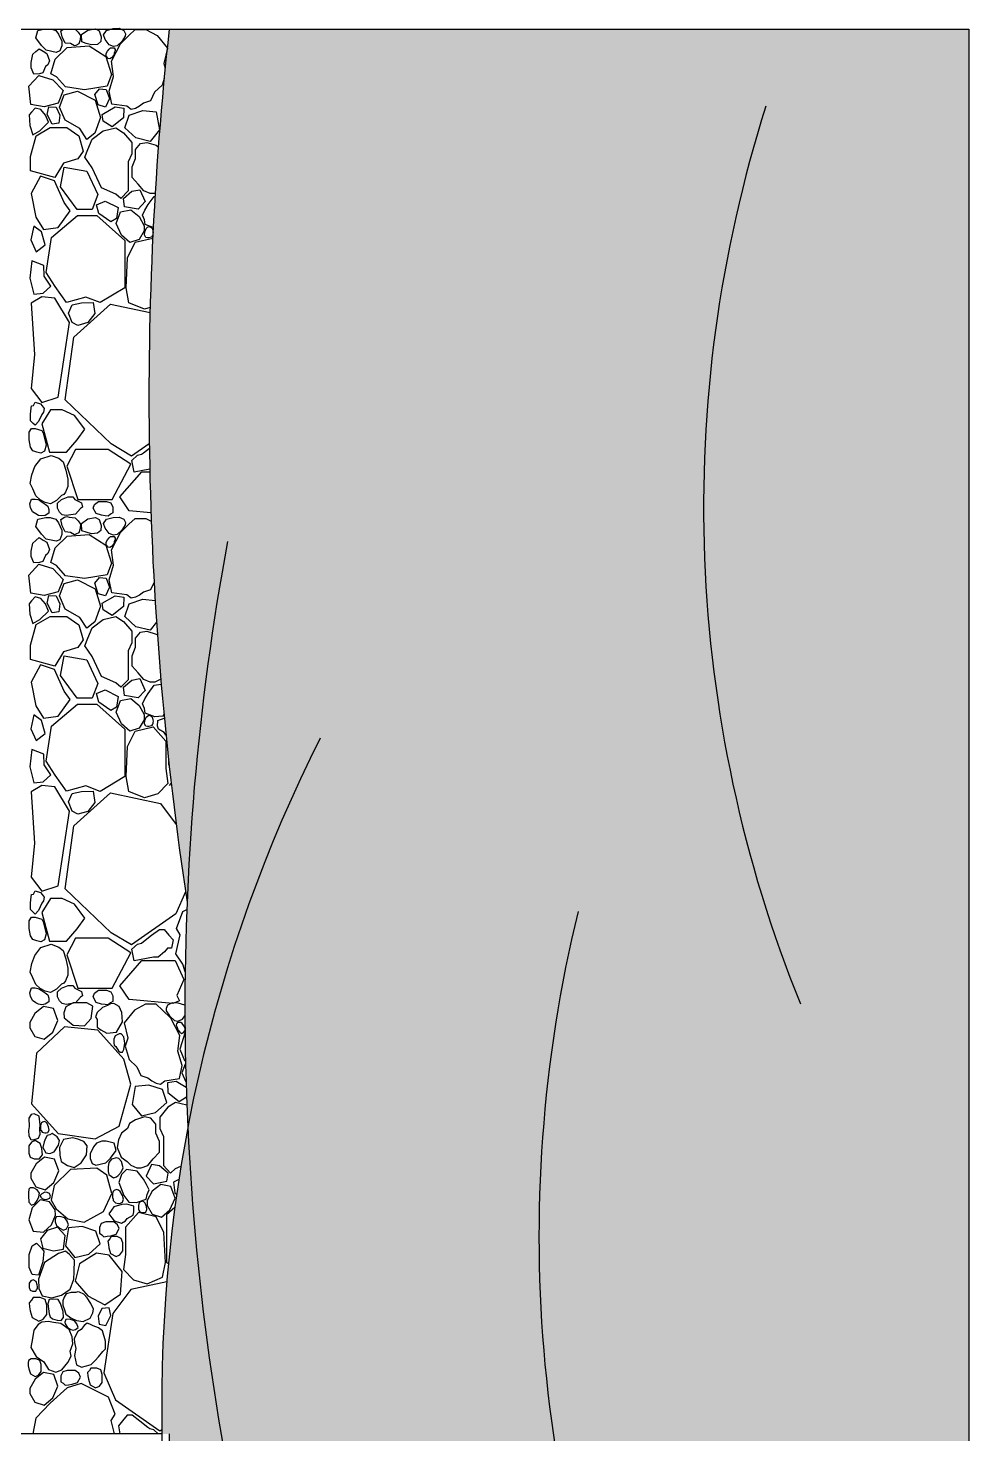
# Model space of a CAD drawing. Header units: millimetres. Extents: x 10227 to 13232, y 2 to 9351.
# Drawn here: x 11655 to 12008, y 2196 to 2723 of the extents above; entities that cross this region are included whole.
import ezdxf

# ---------------------------------------------------------------- set-up
doc = ezdxf.new("R2010")
doc.units = ezdxf.units.MM
for name, color, linetype in [('A-FURN', 9, 'Continuous'), ('A-GLAZ-FULL', 4, 'Continuous'), ('A-WALL-FULL-EXTR', 1, 'Continuous'), ('RETINO', 20, 'Continuous')]:
    doc.layers.add(name, color=color, linetype=linetype)
doc.layers.add('muro', color=8, linetype='Continuous', transparency=0.5)

msp = doc.modelspace()

# ---------------------------------------------------------------- hatches: boundary and pattern name
at = {"layer": 'muro', "ltscale": 0.1, "transparency": 33554534}
h = msp.add_hatch(dxfattribs=at)
h.set_pattern_fill('AR-CONC', color=256, scale=0.22)
edge = h.paths.add_edge_path()
edge.add_arc((11928.95, 1887.39), 224.13, 170.0567, 210.227)
edge.add_line((11735.29, 1774.56), (11858.18, 1774.56))
edge.add_arc((12029.14, 1953.62), 247.57, 217.626, 226.3258, ccw=False)
edge.add_arc((12299.1, 2398.18), 756.34, 218.62138, 231.96272, ccw=False)
edge = h.paths.add_edge_path(flags=17)
edge.add_arc((11983.52, 2037.01), 278.64, 165.139, 171.1663)
edge.add_line((11708.18, 2079.8), (11708.18, 1994.22))
edge.add_arc((11983.52, 2037.01), 278.64, 188.8337, 237.3194)
edge.add_arc((12029.14, 1953.62), 247.57, 217.626, 226.3258)
edge.add_line((11858.18, 1774.56), (11897.01, 1774.56))
edge.add_arc((12939.56, 1996.73), 1065.96, 191.16088, 192.03013, ccw=False)
edge.add_arc((12260.26, 2207.02), 554.88, 190.2302, 228.6624, ccw=False)
edge = h.paths.add_edge_path()
edge.add_line((12008.18, 2723), (11708.18, 2723))
edge.add_arc((12964.05, 2584.83), 1263.44, 173.72151, 188.62414)
edge.add_arc((12672.83, 2356.41), 958.73, 177.67081, 182.72268)
edge.add_arc((12260.26, 2207.02), 554.88, 169.2136, 181.1529)
edge.add_line((11705.49, 2195.86), (11708.18, 2195.86))
edge.add_line((11708.18, 2195.86), (11708.18, 2151.29))
edge.add_arc((12260.26, 2207.02), 554.88, 185.7647, 228.6624)
edge.add_arc((12939.56, 1996.73), 1065.96, 191.16088, 192.03013)
edge.add_line((11897.01, 1774.56), (12008.18, 1774.56))
edge.add_line((12008.18, 1774.56), (12008.18, 2723))
edge = h.paths.add_edge_path()
edge.add_line((12008.18, 1774.56), (11897.01, 1774.56))
edge.add_arc((12939.56, 1996.73), 1065.96, 192.03013, 207.02864)
edge.add_arc((7889.18, 904.65), 4145.63, 8.16781, 8.42892, ccw=False)
edge.add_line((11992.75, 1493.63), (12008.18, 1493.63))
edge.add_line((12008.18, 1493.63), (12008.18, 1774.56))

# ---------------------------------------------------------------- linework, layer by layer
at = {"layer": 'A-FURN', "ltscale": 0.1}
for p, q in [((11408.18, 2723), (12008.18, 2723)), ((12008.18, 2723), (12008.18, 457.83))]:
    msp.add_line(p, q, dxfattribs=at)
at = {"layer": 'A-GLAZ-FULL', "ltscale": 0.1}
for p, q in [((11705.18, 2195.86), (11600.18, 2195.86)), ((11705.49, 2195.86), (11705.18, 2086.35))]:
    msp.add_line(p, q, dxfattribs=at)
at = {"layer": 'A-WALL-FULL-EXTR', "ltscale": 0.1}
msp.add_line((11708.18, 2195.86), (11708.18, 1774.56), dxfattribs=at)
at = {"layer": 'muro', "ltscale": 0.1}
for centre, radius, start, end in [((12964.05, 2584.83), 1263.44, 173.72151, 188.62414), ((12404.71, 2543.55), 496.05, 162.3279, 202.0674), ((12672.83, 2356.41), 958.73, 169.523, 191.73983), ((12260.26, 2207.02), 554.88, 153.2335, 181.1529), ((12361.91, 2269.93), 514.99, 166.3015, 204.4052)]:
    msp.add_arc(centre, radius, start, end, dxfattribs=at)
at = {"layer": 'RETINO'}
for points in [[(11665.8, 2714.19), (11662.1, 2715.07), (11660.3, 2716.83), (11658.12, 2719.74), (11658.95, 2722.47), (11661.13, 2723)], [(11664.13, 2723), (11665.61, 2722.52), (11666.68, 2721.07), (11667.96, 2718.43), (11667.96, 2716.74), (11667.12, 2714.82), (11665.8, 2714.19)], [(11671.19, 2717.55), (11669.21, 2717.79), (11668.04, 2720.06), (11667.57, 2722.4), (11668.54, 2723)], [(11672.86, 2723), (11672.98, 2722.99), (11673.99, 2721.84), (11674.98, 2720.64), (11674.83, 2719.01), (11674.28, 2717.43), (11673.15, 2716.89), (11672.64, 2716.67), (11671.19, 2717.55)], [(11675.47, 2718.17), (11675.28, 2720.92), (11677.67, 2722.65), (11680.6, 2723.13)], [(11680.6, 2723.13), (11681.91, 2722.38)], [(11681.91, 2722.38), (11682.65, 2720.14), (11682.5, 2718.3)], [(11690.41, 2718.39), (11688.64, 2716.71), (11687.3, 2716.45), (11685.63, 2717.16), (11684.12, 2719.12), (11683.51, 2720.88), (11684.7, 2722.45), (11687.18, 2723.18), (11689.45, 2723.32), (11691.2, 2722.45), (11691.76, 2721.22), (11691.73, 2720.38), (11690.41, 2718.39)], [(11692.26, 2694.11), (11686.7, 2694.88), (11685.73, 2699.76), (11687.3, 2705.23), (11686.57, 2711.01), (11689.97, 2717.54), (11693.09, 2720.57), (11695.41, 2722.81), (11699.47, 2722.81), (11703.65, 2720.57), (11707.53, 2715.85), (11706.16, 2710.07), (11706.66, 2708.39)], [(11686.6, 2705.96), (11684.87, 2701.65), (11676.37, 2700.24), (11669.24, 2701.3), (11665.95, 2705.14), (11663.78, 2706.27), (11665.42, 2711.73), (11669.92, 2716.13), (11678.14, 2716.77), (11684.47, 2712.76), (11686.6, 2705.96)], [(11681.32, 2717.22), (11679.1, 2717.06), (11677.11, 2717.58), (11675.47, 2718.17)], [(11682.5, 2718.3), (11681.32, 2717.22)], [(11657.44, 2706.07), (11656.39, 2708.51), (11656.39, 2710.51), (11656.99, 2713.55), (11658.15, 2714.55), (11659.44, 2715.66), (11660.98, 2714.67), (11662.28, 2713.83), (11663.34, 2711.15), (11662.66, 2709.59), (11661.74, 2708.91), (11660.74, 2706.6), (11659.56, 2706.19), (11657.44, 2706.07)], [(11687.4, 2713.25), (11686.58, 2712.26), (11685.87, 2711.83), (11685.35, 2712.01), (11684.61, 2712.91), (11684.61, 2713.83), (11685.1, 2714.71), (11685.71, 2715.53), (11686.23, 2716), (11687.5, 2715.95), (11687.87, 2715.39), (11687.99, 2714.92), (11687.56, 2714.02), (11687.4, 2713.25)], [(11661.27, 2693.87), (11656.25, 2694.72), (11655.54, 2701.53), (11659.32, 2705.65), (11664.52, 2704.03), (11668.47, 2699.92), (11666.54, 2695.27), (11661.27, 2693.87)], [(11706.28, 2704.41), (11705.55, 2702.01), (11702.74, 2699.35), (11701.2, 2696.04), (11698.56, 2695.17), (11697.04, 2694.03), (11695.52, 2693.22), (11693.89, 2692.82), (11692.26, 2694.11)], [(11674.7, 2685.67), (11669.18, 2688.78), (11666.99, 2693.73), (11668.83, 2698.34), (11673.78, 2699.72), (11680.45, 2696.38), (11682.4, 2689.81), (11680.33, 2683.94), (11677.34, 2681.64), (11674.7, 2685.67)], [(11682.08, 2700.58), (11684.6, 2700.37), (11685.82, 2697), (11684.28, 2693.73), (11681.58, 2694.55), (11680.26, 2698.5), (11682.08, 2700.58)], [(11655.96, 2686.82), (11657.04, 2683.38), (11659.66, 2684.87), (11662.91, 2688.04), (11661.83, 2690.7), (11660.07, 2692.79), (11657.9, 2693.33), (11656.54, 2691.88), (11655.64, 2690.79), (11655.96, 2686.82)], [(11666.79, 2687.71), (11664.3, 2687.31), (11662.44, 2691.02), (11663.02, 2693.84), (11665.83, 2693.69), (11667.17, 2690.71), (11666.79, 2687.71)], [(11683.42, 2688.47), (11683.11, 2690.98), (11687.93, 2693.8), (11691.17, 2693.3), (11691.11, 2689.71), (11686.86, 2686.3), (11683.42, 2688.47)], [(11698.28, 2692.49), (11703.35, 2691.98), (11704.51, 2685.23), (11701.01, 2680.87), (11695.71, 2682.15), (11691.5, 2685.98), (11693.12, 2690.75), (11698.28, 2692.49)], [(11668.6, 2672.67), (11665.26, 2667.35), (11656.2, 2669.88), (11656.2, 2675.19), (11658.25, 2682.97), (11663.49, 2686.04), (11669.83, 2686.04), (11674.25, 2682.9), (11675.96, 2677.24), (11673.91, 2674.31), (11668.6, 2672.67)], [(11688.22, 2661.11), (11682.85, 2663.42), (11679.31, 2670.98), (11676.52, 2675), (11677.68, 2677.79), (11679.32, 2681.74), (11683.39, 2684.8), (11688.22, 2685.96), (11691.08, 2684.12), (11694.14, 2680.44), (11694.14, 2676.15), (11692.78, 2673.16), (11692.78, 2670.16), (11692.78, 2665.19), (11692.78, 2662.26), (11690.06, 2659.47), (11688.22, 2661.11)], [(11702.93, 2661.44), (11702.78, 2661.37), (11701.09, 2661.37), (11698.63, 2662.3), (11696.58, 2664.79), (11694.25, 2667.32), (11694.25, 2671.26), (11695.61, 2674.43), (11695.61, 2677.86), (11697.48, 2680.06), (11699.87, 2680.49), (11703.27, 2679.39), (11704.11, 2678.87)], [(11679.36, 2655.32), (11673.64, 2655.32), (11667.46, 2663.85), (11668.76, 2671.21), (11677.31, 2669.7), (11681.39, 2660.88)], [(11666.6, 2648.61), (11671.03, 2654.79), (11668.81, 2657.97), (11665.21, 2666.09), (11659.98, 2667.83), (11656.37, 2661.33), (11658.17, 2652.43)], [(11681.39, 2660.88), (11679.36, 2655.32)], [(11697.21, 2662.67), (11699.24, 2658.27), (11696.51, 2655.42), (11691.46, 2656.37), (11691.04, 2659.46), (11694.23, 2662.14), (11697.21, 2662.67)], [(11700.25, 2657.13), (11702.55, 2660.16), (11702.86, 2660.2)], [(11688.47, 2651.97), (11686.32, 2650.65), (11681.75, 2653.87), (11680.87, 2657.03), (11684.16, 2658.45), (11689.02, 2656), (11688.47, 2651.97)], [(11696.97, 2644.04), (11693.48, 2642.94), (11690.29, 2645.68), (11688.35, 2650.05), (11689.94, 2654.45), (11693.75, 2655.19), (11696.93, 2652.64), (11698.83, 2649.2), (11698.83, 2647.25), (11696.97, 2644.04)], [(11702.21, 2648.57), (11699.2, 2649.68), (11698.91, 2651.45), (11698.15, 2653.18), (11699.12, 2655.12), (11700.25, 2657.13)], [(11658.27, 2639.48), (11661.67, 2642.07), (11660.29, 2646.95), (11657.42, 2649.07), (11656.26, 2643.89), (11658.27, 2639.48)], [(11658.17, 2652.43), (11661.09, 2647.79)], [(11661.09, 2647.79), (11666.6, 2648.61)], [(11669.7, 2620.43), (11665.47, 2626.46), (11662, 2631.69), (11664.1, 2644.86), (11673.84, 2653.1), (11681.09, 2653.1), (11691.55, 2643.74), (11691.55, 2625.91), (11682.3, 2620.36), (11676.96, 2622.43), (11669.7, 2620.43)], [(11701.55, 2644.95), (11700.51, 2644.65), (11700.01, 2644.65), (11699.38, 2644.83), (11698.93, 2645.75), (11699.11, 2646.9), (11699.57, 2648.15), (11700.09, 2648.63), (11700.57, 2648.92), (11701.37, 2648.7), (11701.71, 2648.44), (11701.99, 2647.88), (11702.06, 2647.26), (11702.13, 2646.7), (11702.06, 2646.2), (11702.06, 2645.75), (11701.91, 2645.52), (11701.55, 2644.95)], [(11698.89, 2617.88), (11693.1, 2620.35), (11692.02, 2625.91), (11692.56, 2637.14), (11695.49, 2643.01), (11702.02, 2644.61)], [(11661.25, 2630.28), (11661.18, 2634.29), (11656.68, 2636.02), (11655.98, 2629.52), (11657.42, 2623.55)], [(11660.94, 2623.97), (11663.78, 2626.55), (11661.25, 2630.28)], [(11660.46, 2582.9), (11666.61, 2584.94), (11670.78, 2612.95), (11665.26, 2622.06), (11660.36, 2622.51), (11656.43, 2620.22), (11657.71, 2600.95)], [(11657.42, 2623.55), (11660.94, 2623.97)], [(11700.73, 2567.42), (11694.06, 2562.76), (11686.39, 2567.34), (11669.23, 2583.83), (11672.43, 2607.43), (11686.16, 2619.8), (11701.01, 2616.61)], [(11671.84, 2612.92), (11670.46, 2616.45), (11671.77, 2619.56)], [(11671.77, 2619.56), (11675.31, 2620.35), (11679.62, 2620.41), (11680.3, 2616.23), (11677.73, 2612.86)], [(11701.06, 2618.54), (11698.89, 2617.88)], [(11677.73, 2612.86), (11673.98, 2611.84), (11671.84, 2612.92)], [(11657.71, 2600.95), (11656.43, 2588.19)], [(11656.43, 2588.19), (11660.46, 2582.9)], [(11660.43, 2578.39), (11659.17, 2575.72), (11657.86, 2574.32), (11657.14, 2575.01), (11656.11, 2576), (11656.11, 2578.38), (11656.32, 2579.81), (11656.59, 2581.61), (11657.31, 2581.82), (11657.86, 2583.06), (11659.9, 2582.41), (11660.51, 2581.65), (11661.29, 2580.67), (11661.01, 2579.23), (11660.43, 2578.39)], [(11673.73, 2568.83), (11676.54, 2572.82), (11672.64, 2578.01), (11668.01, 2580.19), (11663.65, 2580.19), (11660.38, 2574.92), (11663.29, 2564.19), (11669.73, 2564.19), (11673.73, 2568.83)], [(11661.46, 2564.63), (11660.02, 2563.91), (11658.58, 2564.31), (11657.06, 2564.73), (11656.11, 2566.15), (11655.66, 2568.86), (11655.66, 2571.8), (11656.53, 2573.17), (11657.88, 2573.17), (11660.4, 2572.35), (11660.91, 2571.43), (11661.99, 2566.89), (11661.46, 2564.63)], [(11693.8, 2559.73), (11685.25, 2565.25), (11673.08, 2565.25), (11669.74, 2559.01), (11673.95, 2546.53), (11686.84, 2546.53), (11693.8, 2559.73)], [(11700.89, 2557.85), (11695.07, 2556.73), (11694.18, 2561.15), (11696.37, 2563.07), (11697.85, 2563.45), (11698.55, 2564.01), (11700.75, 2565.69)], [(11667.74, 2547.97), (11665.97, 2546.14), (11663.63, 2544.89), (11661.62, 2545.35), (11659.8, 2546.42), (11658.23, 2547.92), (11657.05, 2550.43), (11656.05, 2552.54), (11656.73, 2555.79), (11657.76, 2558.83), (11660.05, 2561.73), (11663.91, 2563.01), (11666.84, 2561.94), (11668.41, 2560.65), (11669.48, 2557.51), (11670.2, 2554.07), (11670.2, 2551.39), (11669.3, 2549.21), (11668.71, 2548.41), (11667.74, 2547.97)], [(11701.35, 2541.49), (11693.17, 2542.23), (11689.63, 2547.45), (11697.92, 2556.87), (11700.91, 2556.87)], [(11660.13, 2545.72), (11661.65, 2544.78), (11662.61, 2543.98), (11663, 2542.72), (11663, 2541.37), (11661.63, 2540.48), (11660.39, 2540.31), (11659.13, 2540.53), (11658.15, 2541.06), (11656.97, 2541.83), (11656.12, 2543.49), (11655.93, 2544.82), (11656.51, 2546.62), (11657.92, 2546.59), (11658.91, 2546.43), (11659.59, 2546.19), (11660.13, 2545.72)], [(11674.87, 2543.11), (11673.05, 2540.95), (11669.57, 2540.43), (11668.04, 2540.76), (11667.05, 2541.7), (11666.8, 2542.21), (11666.33, 2543.21), (11666.33, 2545.08), (11667.74, 2546.48), (11670.35, 2547.48), (11672.08, 2547.48), (11672.79, 2546.49), (11674.3, 2545.75), (11675.33, 2545.26), (11675.69, 2543.61), (11674.87, 2543.11)], [(11682.83, 2540.55), (11680.75, 2541.19), (11679.63, 2543.23), (11680.23, 2544.63), (11681.7, 2545.72), (11684.66, 2545.72), (11686.34, 2545.2), (11687.03, 2543.66), (11687.03, 2541.47), (11686.14, 2540.96), (11685.36, 2540.21), (11684.13, 2540.34), (11682.83, 2540.55)], [(11665.8, 2530.79), (11662.1, 2531.66), (11660.3, 2533.42), (11658.12, 2536.34), (11658.95, 2539.07), (11661.87, 2539.78), (11663.58, 2539.78), (11665.61, 2539.12), (11666.68, 2537.67), (11667.96, 2535.02), (11667.96, 2533.34), (11667.12, 2531.41), (11665.8, 2530.79)], [(11671.19, 2534.15), (11669.21, 2534.39), (11668.04, 2536.66), (11667.57, 2539), (11668.94, 2539.84), (11669.77, 2540.08), (11670.71, 2539.82), (11672.98, 2539.58), (11673.99, 2538.44), (11674.98, 2537.24), (11674.83, 2535.6), (11674.28, 2534.02), (11673.15, 2533.49), (11672.64, 2533.27), (11671.19, 2534.15)], [(11675.47, 2534.77), (11675.28, 2537.52), (11677.67, 2539.25), (11680.6, 2539.73)], [(11680.6, 2539.73), (11681.91, 2538.98)], [(11681.91, 2538.98), (11682.65, 2536.74), (11682.5, 2534.9)], [(11690.41, 2534.99), (11688.64, 2533.31), (11687.3, 2533.05), (11685.63, 2533.76), (11684.12, 2535.72), (11683.51, 2537.48), (11684.7, 2539.05), (11687.18, 2539.78), (11689.45, 2539.92), (11691.2, 2539.05), (11691.76, 2537.82), (11691.73, 2536.97), (11690.41, 2534.99)], [(11692.26, 2510.71), (11686.7, 2511.48), (11685.73, 2516.36), (11687.3, 2521.83), (11686.57, 2527.61), (11689.97, 2534.14), (11693.09, 2537.17), (11695.41, 2539.41), (11699.47, 2539.41), (11701.46, 2538.34)], [(11657.44, 2522.67), (11656.39, 2525.11), (11656.39, 2527.11), (11656.99, 2530.15), (11658.15, 2531.15), (11659.44, 2532.26), (11660.98, 2531.27), (11662.28, 2530.43), (11663.34, 2527.75), (11662.66, 2526.19), (11661.74, 2525.51), (11660.74, 2523.2), (11659.56, 2522.79), (11657.44, 2522.67)], [(11686.6, 2522.56), (11684.87, 2518.25), (11676.37, 2516.84), (11669.24, 2517.9), (11665.95, 2521.74), (11663.78, 2522.87), (11665.42, 2528.33), (11669.92, 2532.73), (11678.14, 2533.37), (11684.47, 2529.36), (11686.6, 2522.56)], [(11681.32, 2533.82), (11679.1, 2533.66), (11677.11, 2534.18), (11675.47, 2534.77)], [(11682.5, 2534.9), (11681.32, 2533.82)], [(11687.4, 2529.85), (11686.58, 2528.86), (11685.87, 2528.43), (11685.35, 2528.61), (11684.61, 2529.51), (11684.61, 2530.43), (11685.1, 2531.31), (11685.71, 2532.13), (11686.23, 2532.6), (11687.5, 2532.55), (11687.87, 2531.99), (11687.99, 2531.52), (11687.56, 2530.62), (11687.4, 2529.85)], [(11661.27, 2510.47), (11656.25, 2511.32), (11655.54, 2518.13), (11659.32, 2522.25), (11664.52, 2520.63), (11668.47, 2516.52), (11666.54, 2511.87), (11661.27, 2510.47)], [(11674.7, 2502.27), (11669.18, 2505.38), (11666.99, 2510.33), (11668.83, 2514.93), (11673.78, 2516.32), (11680.45, 2512.98), (11682.4, 2506.41), (11680.33, 2500.54), (11677.34, 2498.24), (11674.7, 2502.27)], [(11682.08, 2517.18), (11684.6, 2516.97), (11685.82, 2513.6), (11684.28, 2510.32), (11681.58, 2511.15), (11680.26, 2515.1), (11682.08, 2517.18)], [(11702.51, 2515.45), (11701.2, 2512.64), (11698.56, 2511.77), (11697.04, 2510.62), (11695.52, 2509.81), (11693.89, 2509.42), (11692.26, 2510.71)], [(11655.96, 2503.42), (11657.04, 2499.98), (11659.66, 2501.47), (11662.91, 2504.64), (11661.83, 2507.3), (11660.07, 2509.38), (11657.9, 2509.93), (11656.54, 2508.48), (11655.64, 2507.39), (11655.96, 2503.42)], [(11666.79, 2504.31), (11664.3, 2503.91), (11662.44, 2507.62), (11663.02, 2510.44), (11665.83, 2510.29), (11667.17, 2507.31), (11666.79, 2504.31)], [(11683.42, 2505.07), (11683.11, 2507.58), (11687.93, 2510.4), (11691.17, 2509.9), (11691.11, 2506.31), (11686.86, 2502.9), (11683.42, 2505.07)], [(11703.42, 2500.48), (11701.01, 2497.47), (11695.71, 2498.75), (11691.5, 2502.58), (11693.12, 2507.35), (11698.28, 2509.09)], [(11698.28, 2509.09), (11702.9, 2508.63)], [(11668.6, 2489.27), (11665.26, 2483.95), (11656.2, 2486.48), (11656.2, 2491.79), (11658.25, 2499.57), (11663.49, 2502.64), (11669.83, 2502.64), (11674.25, 2499.5), (11675.96, 2493.84), (11673.91, 2490.91), (11668.6, 2489.27)], [(11688.22, 2477.7), (11682.85, 2480.02), (11679.31, 2487.58), (11676.52, 2491.59), (11677.68, 2494.39), (11679.32, 2498.34), (11683.39, 2501.4), (11688.22, 2502.56), (11691.08, 2500.72), (11694.14, 2497.04), (11694.14, 2492.75), (11692.78, 2489.76), (11692.78, 2486.76), (11692.78, 2481.79), (11692.78, 2478.86), (11690.06, 2476.07), (11688.22, 2477.7)], [(11705.04, 2479.1), (11705, 2479.06), (11702.78, 2477.97), (11701.09, 2477.97), (11698.63, 2478.9), (11696.58, 2481.39), (11694.25, 2483.92), (11694.25, 2487.86), (11695.61, 2491.03), (11695.61, 2494.46), (11697.48, 2496.66), (11699.87, 2497.09), (11703.27, 2495.99), (11703.75, 2495.69)], [(11679.36, 2471.92), (11673.64, 2471.92), (11667.46, 2480.45), (11668.76, 2487.81), (11677.31, 2486.3), (11681.39, 2477.48)], [(11666.6, 2465.21), (11671.03, 2471.39), (11668.81, 2474.57), (11665.21, 2482.69), (11659.98, 2484.43), (11656.37, 2477.93), (11658.17, 2469.03)], [(11681.39, 2477.48), (11679.36, 2471.92)], [(11688.47, 2468.57), (11686.32, 2467.25), (11681.75, 2470.47), (11680.87, 2473.63), (11684.16, 2475.05), (11689.02, 2472.6), (11688.47, 2468.57)], [(11697.21, 2479.27), (11699.24, 2474.87), (11696.51, 2472.02), (11691.46, 2472.97), (11691.04, 2476.06), (11694.23, 2478.74), (11697.21, 2479.27)], [(11700.25, 2473.73), (11702.55, 2476.76), (11705.2, 2477.16)], [(11658.17, 2469.03), (11661.09, 2464.39)], [(11669.7, 2437.03), (11665.47, 2443.06), (11662, 2448.29), (11664.1, 2461.46), (11673.84, 2469.7), (11681.09, 2469.7), (11691.55, 2460.33), (11691.55, 2442.5), (11682.3, 2436.96), (11676.96, 2439.03), (11669.7, 2437.03)], [(11696.97, 2460.64), (11693.48, 2459.54), (11690.29, 2462.28), (11688.35, 2466.65), (11689.94, 2471.05), (11693.75, 2471.79), (11696.93, 2469.24), (11698.83, 2465.8), (11698.83, 2463.85), (11696.97, 2460.64)], [(11706.23, 2465.76), (11705.75, 2465.14), (11702.81, 2464.95), (11699.2, 2466.28), (11698.91, 2468.05), (11698.15, 2469.78), (11699.12, 2471.72), (11700.25, 2473.73)], [(11658.27, 2456.08), (11661.67, 2458.67), (11660.29, 2463.54), (11657.42, 2465.67), (11656.26, 2460.49), (11658.27, 2456.08)], [(11661.09, 2464.39), (11666.6, 2465.21)], [(11701.55, 2461.55), (11700.51, 2461.25), (11700.01, 2461.25), (11699.38, 2461.43), (11698.93, 2462.35), (11699.11, 2463.5), (11699.57, 2464.75), (11700.09, 2465.23), (11700.57, 2465.52), (11701.37, 2465.3), (11701.71, 2465.04), (11701.99, 2464.48), (11702.06, 2463.86), (11702.13, 2463.3), (11702.06, 2462.8), (11702.06, 2462.35), (11701.91, 2462.12), (11701.55, 2461.55)], [(11706.98, 2458.06), (11706.94, 2458.08), (11706.35, 2459.06), (11704.14, 2460.25), (11703.83, 2461.47), (11703.89, 2463.59)], [(11703.89, 2463.59), (11706.36, 2464.4)], [(11698.89, 2434.48), (11693.1, 2436.95), (11692.02, 2442.51), (11692.56, 2453.74), (11695.49, 2459.61), (11702.14, 2461.24), (11706.95, 2455.77), (11706.95, 2445.49), (11707.67, 2439.91), (11703.95, 2436.03), (11698.89, 2434.48)], [(11661.25, 2446.88), (11661.18, 2450.89), (11656.68, 2452.62), (11655.98, 2446.12), (11657.42, 2440.15)], [(11708.18, 2446.67), (11708.03, 2446.87), (11708.03, 2448.01)], [(11660.94, 2440.57), (11663.78, 2443.15), (11661.25, 2446.88)], [(11660.46, 2399.5), (11666.61, 2401.53), (11670.78, 2429.55), (11665.26, 2438.66), (11660.36, 2439.11), (11656.43, 2436.82), (11657.71, 2417.55)], [(11657.42, 2440.15), (11660.94, 2440.57)], [(11708.28, 2439.13), (11708.94, 2439.96)], [(11710.72, 2391.01), (11694.06, 2379.36), (11686.39, 2383.94), (11669.23, 2400.43), (11672.43, 2424.03), (11686.16, 2436.4), (11704.94, 2432.37), (11710.81, 2424.53)], [(11671.84, 2429.52), (11670.46, 2433.05), (11671.77, 2436.15)], [(11671.77, 2436.15), (11675.31, 2436.95), (11679.62, 2437.01), (11680.3, 2432.83), (11677.73, 2429.46)], [(11677.73, 2429.46), (11673.98, 2428.44), (11671.84, 2429.52)], [(11657.71, 2417.55), (11656.43, 2404.79)], [(11656.43, 2404.79), (11660.46, 2399.5)], [(11660.43, 2394.99), (11659.17, 2392.32), (11657.86, 2390.92), (11657.14, 2391.61), (11656.11, 2392.6), (11656.11, 2394.97), (11656.32, 2396.41), (11656.59, 2398.21), (11657.31, 2398.42), (11657.86, 2399.66), (11659.9, 2399.01), (11660.51, 2398.25), (11661.29, 2397.27), (11661.01, 2395.83), (11660.43, 2394.99)], [(11673.73, 2385.42), (11676.54, 2389.42), (11672.64, 2394.61), (11668.01, 2396.79), (11663.65, 2396.79), (11660.38, 2391.51), (11663.29, 2380.79), (11669.73, 2380.79), (11673.73, 2385.42)], [(11714.31, 2399.25), (11710.72, 2391.01)], [(11661.46, 2381.23), (11660.02, 2380.51), (11658.58, 2380.91), (11657.06, 2381.33), (11656.11, 2382.75), (11655.66, 2385.46), (11655.66, 2388.4), (11656.53, 2389.77), (11657.88, 2389.77), (11660.4, 2388.95), (11660.91, 2388.03), (11661.99, 2383.49), (11661.46, 2381.23)], [(11714.18, 2369.27), (11713.36, 2372.09), (11710.64, 2375.96), (11712.31, 2383.15), (11710.91, 2385.52), (11713.36, 2391.93), (11714.78, 2392.65)], [(11706.49, 2376.71), (11704.1, 2374.73), (11702.34, 2374.73), (11695.07, 2373.33), (11694.18, 2377.75), (11696.37, 2379.67), (11697.85, 2380.05), (11698.55, 2380.61), (11701.61, 2382.95), (11704.52, 2385.17), (11706.33, 2385.17), (11708.1, 2383.05), (11709.63, 2381.21), (11709.09, 2378.11), (11707.58, 2378.11), (11706.49, 2376.71)], [(11667.74, 2364.57), (11665.97, 2362.74), (11663.63, 2361.49), (11661.62, 2361.95), (11659.8, 2363.02), (11658.23, 2364.52), (11657.05, 2367.03), (11656.05, 2369.14), (11656.73, 2372.39), (11657.76, 2375.43), (11660.05, 2378.33), (11663.91, 2379.61), (11666.84, 2378.54), (11668.41, 2377.25), (11669.48, 2374.11), (11670.2, 2370.67), (11670.2, 2367.99), (11669.3, 2365.81), (11668.71, 2365.01), (11667.74, 2364.57)], [(11693.8, 2376.33), (11685.25, 2381.85), (11673.08, 2381.85), (11669.74, 2375.61), (11673.95, 2363.13), (11686.84, 2363.13), (11693.8, 2376.33)], [(11711.12, 2360.34), (11712.06, 2358.4), (11709.54, 2357.35), (11693.17, 2358.83), (11689.63, 2364.05), (11697.92, 2373.47), (11710.4, 2373.47), (11713.69, 2366.32), (11711.12, 2360.34)], [(11674.87, 2359.71), (11673.05, 2357.55), (11669.57, 2357.03), (11668.04, 2357.36), (11667.05, 2358.3), (11666.8, 2358.81), (11666.33, 2359.81), (11666.33, 2361.68), (11667.74, 2363.08), (11670.35, 2364.08), (11672.08, 2364.08), (11672.79, 2363.09), (11674.3, 2362.35), (11675.33, 2361.85), (11675.69, 2360.2), (11674.87, 2359.71)], [(11660.13, 2362.32), (11661.65, 2361.38), (11662.61, 2360.58), (11663, 2359.32), (11663, 2357.97), (11661.63, 2357.08), (11660.39, 2356.91), (11659.13, 2357.13), (11658.15, 2357.66), (11656.97, 2358.43), (11656.12, 2360.09), (11655.93, 2361.42), (11656.51, 2363.21), (11657.92, 2363.19), (11658.91, 2363.03), (11659.59, 2362.79), (11660.13, 2362.32)], [(11682.83, 2357.15), (11680.75, 2357.79), (11679.63, 2359.82), (11680.23, 2361.23), (11681.7, 2362.32), (11684.66, 2362.32), (11686.34, 2361.8), (11687.03, 2360.26), (11687.03, 2358.07), (11686.14, 2357.56), (11685.36, 2356.81), (11684.13, 2356.94), (11682.83, 2357.15)], [(11657.81, 2345.03), (11661.29, 2343.93), (11664.49, 2346.66), (11666.43, 2351.03), (11664.84, 2355.43), (11661.03, 2356.18), (11657.85, 2353.63), (11655.94, 2350.18), (11655.94, 2348.24), (11657.81, 2345.03)], [(11669.41, 2356.09), (11668.66, 2353.85), (11668.82, 2352.01)], [(11672.17, 2357.67), (11669.41, 2356.09)], [(11678.89, 2351.67), (11679.59, 2356.37), (11677.32, 2357.55), (11672.17, 2357.67)], [(11684.8, 2346.18), (11688.47, 2346.65), (11690.65, 2350.51), (11690.38, 2354.01), (11689.39, 2356.19), (11687.48, 2357.3), (11686.23, 2357.27), (11685.07, 2356.59), (11683.2, 2355.9), (11681.22, 2353.93), (11680.5, 2352.36), (11681.12, 2351.3), (11681.16, 2349.62), (11681.19, 2348.47), (11682.54, 2347.47), (11684.8, 2346.18)], [(11706.53, 2328.39), (11712.08, 2329.16), (11713.05, 2334.04), (11711.49, 2339.51), (11712.21, 2345.29), (11708.81, 2351.82), (11705.69, 2354.85), (11703.37, 2357.09), (11699.31, 2357.09), (11695.13, 2354.85), (11691.26, 2350.13), (11692.62, 2344.35), (11691.71, 2341.31), (11693.23, 2336.29), (11696.04, 2333.63), (11697.58, 2330.32), (11700.22, 2329.45), (11701.74, 2328.31), (11703.26, 2327.5), (11704.89, 2327.1), (11706.53, 2328.39)], [(11714.1, 2356.71), (11714.08, 2356.73), (11711.6, 2357.46), (11709.34, 2357.6), (11707.59, 2356.73), (11707.03, 2355.5), (11707.05, 2354.66), (11708.37, 2352.67)], [(11691.17, 2336.45), (11681.37, 2347.32), (11668.92, 2348.59), (11658.45, 2338.75), (11656.55, 2319.7), (11666.59, 2308.58), (11680.42, 2306.57), (11689.41, 2311.3), (11693.86, 2327.09), (11691.17, 2336.45)], [(11668.82, 2352.01), (11670, 2350.94)], [(11670, 2350.94), (11672.21, 2349.27), (11676.47, 2348.94), (11678.89, 2351.67)], [(11708.37, 2352.67), (11710.14, 2351), (11711.48, 2350.73), (11713.15, 2351.44), (11714.11, 2352.68)], [(11711.38, 2347.53), (11712.2, 2346.54), (11712.91, 2346.11), (11713.44, 2346.29), (11714.17, 2347.19), (11714.17, 2348.11), (11713.68, 2348.99), (11713.07, 2349.81), (11712.55, 2350.28), (11711.28, 2350.23), (11710.91, 2349.67), (11710.79, 2349.2), (11711.23, 2348.3), (11711.38, 2347.53)], [(11688.23, 2341.19), (11689.12, 2339.65), (11689.83, 2339.14), (11690.63, 2339.14), (11691.2, 2340.05), (11691.55, 2342.51), (11691.15, 2344.88), (11690.23, 2345.94), (11689.43, 2345.94), (11687.98, 2345.17), (11687.46, 2344), (11687.46, 2342.54), (11687.61, 2341.7), (11688.23, 2341.19)], [(11714.15, 2346.54), (11712.19, 2340.24)], [(11712.19, 2340.24), (11713.91, 2335.93), (11714.32, 2335.86)], [(11714.35, 2334.67), (11714.19, 2334.65), (11712.96, 2331.28), (11714.5, 2328.01), (11714.52, 2328.01)], [(11700.5, 2326.77), (11695.43, 2326.26), (11694.27, 2319.51), (11697.78, 2315.16), (11703.07, 2316.43), (11707.28, 2320.26), (11705.67, 2325.03), (11700.5, 2326.77)], [(11714.58, 2325.9), (11710.85, 2328.08), (11707.61, 2327.58), (11707.68, 2323.99), (11711.92, 2320.58), (11714.7, 2322.34)], [(11655.45, 2309.75), (11655.57, 2307.67), (11656.26, 2306.38), (11657.23, 2306.18), (11659.15, 2306.88), (11659.74, 2308.28), (11659.65, 2310.21), (11659.83, 2311.86), (11659.47, 2315.03), (11657.49, 2315.92), (11656.42, 2315.65), (11655.56, 2314.27), (11655.67, 2311.23), (11655.45, 2309.75)], [(11714.82, 2319.22), (11710.56, 2320.24), (11707.7, 2318.4), (11704.64, 2314.72), (11704.64, 2310.43), (11706, 2307.44), (11706, 2304.44), (11706, 2299.47), (11706, 2296.54), (11708.72, 2293.75), (11710.56, 2295.39)], [(11660.49, 2309.09), (11661.53, 2308.8), (11662.03, 2308.8), (11662.66, 2308.98), (11663.11, 2309.89), (11662.93, 2311.04), (11662.47, 2312.29), (11661.95, 2312.78), (11661.46, 2313.06), (11660.66, 2312.85), (11660.33, 2312.58), (11660.04, 2312.02), (11659.98, 2311.4), (11659.91, 2310.84), (11659.98, 2310.35), (11659.98, 2309.89), (11660.13, 2309.66), (11660.49, 2309.09)], [(11690.21, 2299.74), (11692.38, 2298.03), (11693.79, 2296.74), (11696, 2295.65), (11697.7, 2295.65), (11700.15, 2296.58), (11702.2, 2299.07), (11704.53, 2301.6), (11704.53, 2305.54), (11703.17, 2308.71), (11703.17, 2312.14), (11701.3, 2314.34), (11698.92, 2314.77), (11695.52, 2313.67), (11693.25, 2312.28), (11692.6, 2310.44), (11690.31, 2308.64), (11689.21, 2306.23), (11688.72, 2303.33), (11690.21, 2299.74)], [(11660.39, 2302.92), (11659.8, 2304.85), (11657.91, 2305.89), (11656.6, 2305.34), (11655.59, 2303.97), (11655.59, 2301.22), (11656.07, 2299.66), (11657.5, 2299.02), (11659.54, 2299.02), (11660.01, 2299.85), (11660.71, 2300.57), (11660.58, 2301.71), (11660.39, 2302.92)], [(11661.3, 2305.45), (11660.74, 2303.36), (11661.86, 2301.32), (11663.37, 2301.08), (11665.08, 2301.75), (11666.65, 2304.26), (11667.11, 2305.96), (11666.17, 2307.36), (11664.31, 2308.53), (11663.4, 2308.04), (11662.36, 2307.78), (11661.82, 2306.67), (11661.3, 2305.45)], [(11675.19, 2297.52), (11677.16, 2300.61), (11677.37, 2304.01), (11676.16, 2305.6), (11673.94, 2306.51), (11671.91, 2306.98), (11668.57, 2306.28), (11666.99, 2303.37), (11667.14, 2300.47), (11667.66, 2298.01), (11670.04, 2296.56), (11672.59, 2295.81), (11675.19, 2297.52)], [(11680.68, 2296.65), (11684.38, 2297.53), (11686.18, 2299.29), (11688.36, 2302.21), (11687.52, 2304.94), (11684.61, 2305.65), (11682.9, 2305.65), (11680.87, 2304.99), (11679.8, 2303.54), (11678.52, 2300.89), (11678.52, 2299.21), (11679.36, 2297.28), (11680.68, 2296.65)], [(11658.2, 2288.55), (11661.68, 2287.45), (11664.88, 2290.19), (11666.82, 2294.56), (11665.23, 2298.96), (11661.42, 2299.7), (11658.24, 2297.15), (11656.33, 2293.71), (11656.33, 2291.76), (11658.2, 2288.55)], [(11684.79, 2292.94), (11681, 2295.63), (11671.18, 2295.13), (11665.05, 2289.06), (11663.86, 2283.52), (11665.8, 2280.29), (11670.14, 2276.59), (11676.31, 2275.35), (11683.57, 2279.27), (11686.7, 2286.08), (11684.79, 2292.94)], [(11690.9, 2295.7), (11690.32, 2298.08), (11689.3, 2299.14), (11688.4, 2299.42), (11686.5, 2298.96), (11685.56, 2297.72), (11685.33, 2296.02), (11685.32, 2294.29), (11685.54, 2293.13), (11687.31, 2291.9), (11688.39, 2292.28), (11689.03, 2292.8), (11690.14, 2294.03), (11690.9, 2295.7)], [(11698.53, 2291.41), (11696.23, 2294.44), (11692.2, 2295.05), (11690.26, 2293.21), (11689.36, 2290.13), (11691.16, 2285.27), (11693.03, 2282.82), (11695.98, 2282.63), (11699.58, 2283.96), (11699.88, 2285.73), (11700.63, 2287.46), (11699.67, 2289.4), (11698.53, 2291.41)], [(11701.58, 2296.95), (11699.55, 2292.55), (11702.27, 2289.7), (11707.32, 2290.65), (11707.75, 2293.74), (11704.55, 2296.42), (11701.58, 2296.95)], [(11710.56, 2295.39), (11712.6, 2296.26)], [(11701.81, 2278.32), (11705.3, 2277.22), (11708.49, 2279.96), (11710.44, 2284.33), (11708.85, 2288.73), (11705.03, 2289.47), (11701.85, 2286.92), (11699.95, 2283.48), (11699.95, 2281.53), (11701.81, 2278.32)], [(11711.82, 2291.32), (11709.76, 2290.28), (11710.31, 2286.25)], [(11655.56, 2282.83), (11656.49, 2281.68), (11657.78, 2282.18), (11658.73, 2283.48), (11659.31, 2284.82), (11659.55, 2286.22), (11658.68, 2287.49), (11657.33, 2288.16), (11656.08, 2288.16), (11655.49, 2287.67), (11655.41, 2286.28), (11655.37, 2285.17), (11655.56, 2282.83)], [(11661.42, 2283.84), (11662.44, 2283.97), (11663.42, 2284.32), (11663.65, 2285.05), (11663.33, 2286.07), (11662.44, 2286.48), (11661.49, 2286.59), (11660.36, 2285.99), (11659.79, 2285.29), (11660.09, 2284.66), (11660.52, 2284.23), (11661.42, 2283.84)], [(11688.02, 2282.5), (11689.35, 2282.33), (11689.96, 2282.42), (11690.71, 2282.76), (11691.08, 2283.97), (11690.66, 2285.35), (11689.85, 2286.8), (11689.13, 2287.3), (11688.48, 2287.56), (11687.54, 2287.14), (11687.17, 2286.75), (11686.93, 2286.01), (11686.96, 2285.25), (11686.98, 2284.54), (11687.16, 2283.95), (11687.24, 2283.39), (11687.47, 2283.14), (11688.02, 2282.5)], [(11710.31, 2286.25), (11711, 2285.83)], [(11663.31, 2282.91), (11659.75, 2283.72), (11656.79, 2280.72), (11655.52, 2276.21), (11657.17, 2271.95), (11661.03, 2271.53), (11663.99, 2274.33), (11665.6, 2277.93), (11665.44, 2279.87), (11663.31, 2282.91)], [(11694.89, 2281.27), (11692.36, 2282.1), (11690.37, 2281.93), (11687.4, 2281.07), (11686.5, 2279.83), (11685.5, 2278.44), (11686.63, 2276.99), (11687.58, 2275.77), (11690.34, 2274.95), (11691.84, 2275.76), (11692.43, 2276.74), (11694.64, 2277.94), (11694.95, 2279.15), (11694.89, 2281.27)], [(11699.89, 2252.16), (11705.69, 2254.63), (11706.76, 2260.19), (11706.22, 2271.42), (11703.29, 2277.29), (11696.65, 2278.92), (11691.84, 2273.45), (11691.84, 2263.17), (11691.11, 2257.59), (11694.83, 2253.71), (11699.89, 2252.16)], [(11697.23, 2279.23), (11698.27, 2278.94), (11698.77, 2278.94), (11699.41, 2279.11), (11699.85, 2280.03), (11699.68, 2281.18), (11699.21, 2282.43), (11698.69, 2282.91), (11698.21, 2283.2), (11697.41, 2282.98), (11697.07, 2282.72), (11696.79, 2282.16), (11696.72, 2281.54), (11696.65, 2280.98), (11696.72, 2280.48), (11696.72, 2280.03), (11696.87, 2279.8), (11697.23, 2279.23)], [(11710.3, 2280.76), (11707.23, 2278.02), (11707.23, 2260.19), (11707.89, 2259.79)], [(11665.93, 2274.01), (11667.16, 2273.03), (11668.6, 2272.34), (11669.64, 2272.86), (11670.43, 2274.3), (11669.92, 2275.72), (11669.03, 2276.87), (11667.16, 2277.48), (11665.79, 2277.35), (11665.41, 2276.35), (11665.41, 2275.42), (11665.93, 2274.01)], [(11675.52, 2273.67), (11670.45, 2273.16), (11669.29, 2266.41), (11672.8, 2262.05), (11678.09, 2263.33), (11682.31, 2267.16), (11680.69, 2271.93), (11675.52, 2273.67)], [(11686.26, 2270.21), (11688.33, 2270.84), (11689.46, 2272.88), (11688.86, 2274.28), (11687.38, 2275.37), (11684.43, 2275.37), (11682.74, 2274.85), (11682.06, 2273.31), (11682.06, 2271.12), (11682.95, 2270.61), (11683.72, 2269.86), (11684.95, 2269.99), (11686.26, 2270.21)], [(11664.81, 2264.49), (11668.61, 2265.13), (11669.14, 2270.28), (11666.28, 2273.39), (11662.36, 2272.16), (11659.94, 2269.06), (11660.83, 2265.55), (11664.81, 2264.49)], [(11685.58, 2265.68), (11686.21, 2263.6), (11688.25, 2262.47), (11689.66, 2263.07), (11690.75, 2264.55), (11690.75, 2267.51), (11690.23, 2269.19), (11688.69, 2269.88), (11686.49, 2269.88), (11685.98, 2268.99), (11685.24, 2268.21), (11685.37, 2266.98), (11685.58, 2265.68)], [(11660.85, 2260.48), (11659.12, 2255.43), (11656.8, 2255.64), (11655.63, 2258.26), (11655.63, 2263.15), (11656.74, 2266.45), (11658.45, 2267.47), (11660.26, 2265.55), (11661.16, 2264.45), (11660.85, 2260.48)], [(11672.49, 2256.62), (11672.72, 2261.05), (11670.84, 2263.19), (11669.26, 2264.45), (11666.7, 2263.55), (11661.37, 2260.14), (11659.19, 2253.94), (11659.33, 2250.42), (11660.57, 2247.67), (11664.16, 2246.96), (11667.85, 2247.89), (11671.04, 2250.2), (11672.41, 2253.95), (11672.49, 2256.62)], [(11680.95, 2263.71), (11674.54, 2259.68), (11672.95, 2253.13)], [(11690.5, 2256.81), (11685.7, 2262.91), (11680.95, 2263.71)], [(11658.66, 2251.81), (11658.3, 2252.99), (11657.14, 2253.63), (11656.33, 2253.29), (11655.71, 2252.45), (11655.71, 2250.76), (11656.01, 2249.8), (11656.89, 2249.41), (11658.14, 2249.41), (11658.43, 2249.92), (11658.85, 2250.36), (11658.78, 2251.07), (11658.66, 2251.81)], [(11672.95, 2253.13), (11677.7, 2247.64), (11684.04, 2244.34), (11689.96, 2248.34), (11690.5, 2256.81)], [(11707.28, 2252.94), (11693.85, 2250.05), (11687.06, 2241), (11683.66, 2218.8), (11688.06, 2208.69)], [(11673.18, 2248.87), (11671.37, 2248.95), (11669.55, 2248.44), (11668.74, 2247.22), (11668.33, 2245.77), (11668.26, 2244.22), (11668.88, 2242.35), (11669.41, 2240.77), (11671.36, 2239.43), (11673.38, 2238.37), (11675.98, 2238.01), (11678.6, 2239.24), (11679.59, 2241.23), (11679.77, 2242.67), (11678.77, 2244.82), (11677.45, 2246.94), (11676.13, 2248.32), (11674.6, 2249), (11673.9, 2249.13), (11673.18, 2248.87)], [(11656.04, 2242.01), (11656.8, 2239.52), (11659.25, 2238.17), (11660.93, 2238.89), (11662.24, 2240.66), (11662.24, 2244.21), (11661.62, 2246.23), (11659.77, 2247.05), (11657.14, 2247.05), (11656.53, 2245.98), (11655.63, 2245.05), (11655.79, 2243.57), (11656.04, 2242.01)], [(11664.4, 2239.06), (11666.21, 2238.51), (11667.72, 2238.4), (11668.56, 2239.51), (11668.46, 2241.77), (11667.44, 2244.81), (11666.53, 2246.23), (11664.97, 2246.36), (11663.15, 2246.28), (11662.62, 2244.69), (11662.9, 2242.75), (11663.17, 2240.95), (11663.56, 2239.81), (11664.4, 2239.06)], [(11681.95, 2236.97), (11684.44, 2236.57), (11686.29, 2240.29), (11685.72, 2243.1), (11682.9, 2242.95), (11681.57, 2239.97), (11681.95, 2236.97)], [(11667.54, 2237.29), (11664.8, 2237.62), (11662.93, 2237.99), (11660.47, 2237.77), (11659.02, 2236.9), (11657.4, 2234.83), (11656.94, 2231.63), (11656.26, 2228.27), (11658.31, 2224.89), (11661.12, 2222.89), (11662.9, 2219.96), (11665.63, 2219.05), (11667.9, 2219.92), (11670.23, 2222.62), (11671.45, 2224.99), (11671.05, 2226.9), (11672.07, 2229.63), (11671.76, 2232.26), (11670.68, 2234.99), (11667.54, 2237.29)], [(11670.02, 2235.73), (11671.24, 2235.04), (11672.21, 2234.74), (11673.11, 2235.07), (11674.03, 2235.73), (11673.53, 2237.15), (11672.64, 2238.3), (11670.76, 2238.91), (11669.39, 2238.78), (11669.01, 2237.78), (11669.21, 2237.1), (11670.02, 2235.73)], [(11672.67, 2225.27), (11673.47, 2221.81), (11675.36, 2220.95), (11677.21, 2221.43), (11678.94, 2221.89), (11680.39, 2223.37), (11681.72, 2224.72), (11683.36, 2226.74), (11684.25, 2227.83), (11684.25, 2230.7), (11683.19, 2234.53), (11681.7, 2235.68), (11679.69, 2236.36), (11678.44, 2237.05), (11677.47, 2237.35), (11676.25, 2236.59), (11675.22, 2235.01), (11673.98, 2234.33), (11673.11, 2232.69), (11672.5, 2231.52), (11672.62, 2230.11), (11673.17, 2227.93), (11672.67, 2225.27)], [(11655.54, 2220.23), (11656.11, 2218.36), (11657.94, 2217.35), (11659.21, 2217.89), (11660.19, 2219.22), (11660.19, 2221.88), (11659.72, 2223.4), (11658.33, 2224.01), (11656.36, 2224.01), (11655.48, 2223.45), (11655.34, 2222.51), (11655.35, 2221.4), (11655.54, 2220.23)], [(11657.82, 2207.77), (11661.31, 2206.66), (11664.5, 2209.4), (11666.45, 2213.77), (11664.86, 2218.17), (11661.04, 2218.92), (11657.87, 2216.37), (11655.96, 2212.92), (11655.96, 2210.98), (11657.82, 2207.77)], [(11671.76, 2214.51), (11673.84, 2215.15), (11674.96, 2217.19), (11674.36, 2218.59), (11672.89, 2219.68), (11669.93, 2219.68), (11668.24, 2219.16), (11667.56, 2217.62), (11667.56, 2215.43), (11668.45, 2214.92), (11669.23, 2214.17), (11670.46, 2214.3), (11671.76, 2214.51)], [(11677.93, 2216.33), (11678.56, 2214.25), (11680.6, 2213.13), (11682, 2213.72), (11683.09, 2215.2), (11683.09, 2218.16), (11682.57, 2219.84), (11681.03, 2220.53), (11678.84, 2220.53), (11678.33, 2219.64), (11677.58, 2218.86), (11677.72, 2217.63), (11677.93, 2216.33)], [(11687.62, 2195.86), (11686.47, 2200.84), (11687.87, 2203.21), (11685.42, 2209.61), (11675.16, 2214.79), (11669.9, 2213.12), (11663.56, 2207.43), (11658.23, 2201.81), (11657.09, 2195.86)], [(11688.06, 2208.69), (11704.73, 2197.04), (11705.46, 2197.47)], [(11704.11, 2195.86), (11702.42, 2197.35), (11700.93, 2197.73), (11700.24, 2198.29), (11697.17, 2200.63), (11694.26, 2202.85), (11692.45, 2202.85), (11690.68, 2200.73), (11689.15, 2198.89), (11689.68, 2195.86)]]:
    msp.add_lwpolyline(points, dxfattribs=at)

doc.saveas('drawing.dxf')
